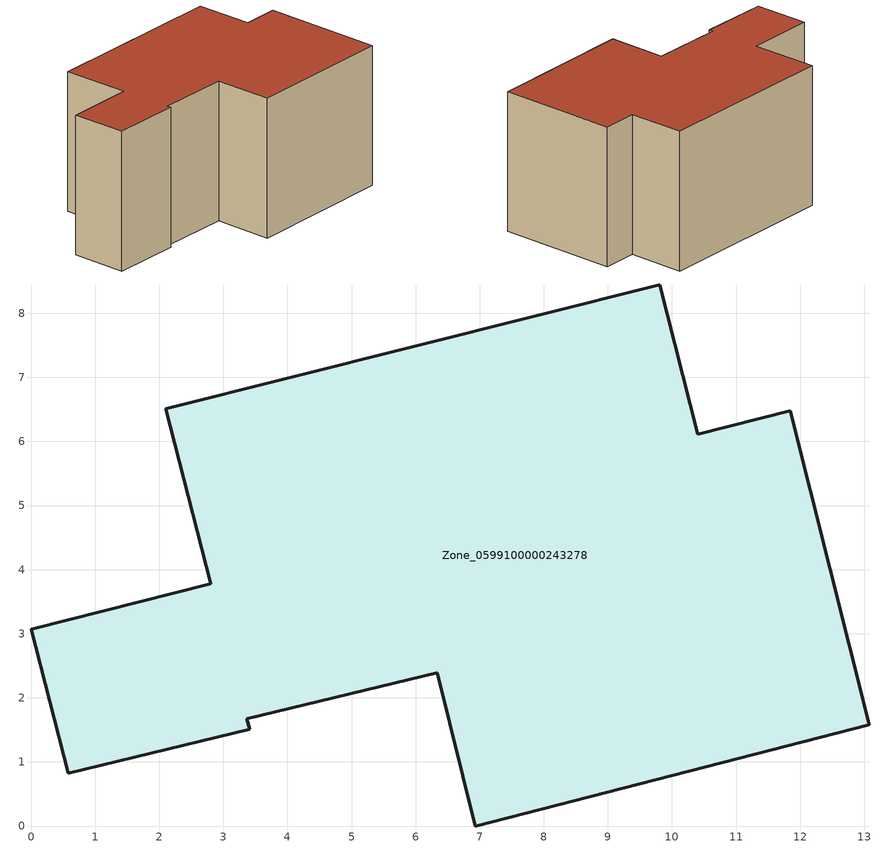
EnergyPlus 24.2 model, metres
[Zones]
Zone_0599100000243278
 floor ground (C_G): 10.4,6.11 11.85,6.48 13.08,1.58 6.93,0 6.34,2.39 3.37,1.67 3.41,1.51 0.58,0.82 0,3.07 2.8,3.78 2.1,6.51 9.81,8.44 z0
 wall outside (C_F): 3.37,1.67 6.34,2.39 6.93,0 13.08,1.58 11.85,6.48 10.4,6.11 9.81,8.44 2.1,6.51 2.8,3.78 0,3.07 0.58,0.82 3.41,1.51 3.37,1.67 z0:5.95
 roof outside (C_R): 0,3.07 0.58,0.82 3.41,1.51 3.37,1.67 6.34,2.39 6.93,0 13.08,1.58 11.85,6.48 10.4,6.11 9.81,8.44 2.1,6.51 2.8,3.78 z5.95
[BUILDING]
Pand.0599100000243278: North Axis=0; Terrain=City; Loads Convergence Tolerance Value=0.04; Temperature Convergence Tolerance Value=0.4; Solar Distribution=FullExterior; Maximum Number of Warmup Days=25; Minimum Number of Warmup Days=1
[Site:Location]
Rotterdam.The.Hague.AP_ZH_NLD Design_Conditions: Latitude=51.96; Longitude=4.45; Time Zone=1; Elevation=-4.5
[SITE:GROUNDTEMPERATURE:BUILDINGSURFACE]
18, 18, 18, 18, 18, 18, 18, 18, 18, 18, 18, 18
[MATERIAL] Thermal Absorptance=0.9; Solar Absorptance=0.7; Visible Absorptance=0.7
Name | Roughness | Thickness | Conductivity | Density | Specific Heat
G.TC.1965-1974 | MediumSmooth | 0.15 | 0.882353 | 540 | 1210
F.TC.1965-1974 | Rough | 0.3 | 0.697674 | 1920 | 840
R.TC.1965-1974 | MediumRough | 0.2 | 0.232558 | 1500 | 1000
[CONSTRUCTION]
C_G: G.TC.1965-1974
C_F: F.TC.1965-1974
C_R: R.TC.1965-1974
[ZONE]
Zone_0599100000243278: Type=1; Multiplier=1; Ceiling Height=Autocalculate; Volume=Autocalculate; Floor Area=autocalculate; Part of Total Floor Area=Yes
[ZONEINFILTRATION:DESIGNFLOWRATE]
Infil_Zone_0599100000243278: Zone or ZoneList or Space or SpaceList=Zone_0599100000243278; Schedule=AlwaysOn; Design Flow Rate Calculation Method=Flow/Area; Flow Rate per Floor Area=0.003; Constant Term Coefficient=1; Temperature Term Coefficient=0; Velocity Term Coefficient=0; Velocity Squared Term Coefficient=0
[HVACTEMPLATE:ZONE:IDEALLOADSAIRSYSTEM]
Zone_0599100000243278: Maximum Heating Supply Air Temperature=50; Minimum Cooling Supply Air Temperature=13; Maximum Heating Supply Air Humidity Ratio=0.0156; Minimum Cooling Supply Air Humidity Ratio=0.0077; Heating Limit=NoLimit; Cooling Limit=NoLimit; Dehumidification Control Type=ConstantSensibleHeatRatio; Cooling Sensible Heat Ratio=0.7; Dehumidification Setpoint=60; Humidification Control Type=None; Humidification Setpoint=30; Outdoor Air Method=None; Outdoor Air Flow Rate per Person=0.00944; Outdoor Air Flow Rate per Zone Floor Area=0; Outdoor Air Flow Rate per Zone=0; Demand Controlled Ventilation Type=None; Outdoor Air Economizer Type=NoEconomizer; Heat Recovery Type=None; Sensible Heat Recovery Effectiveness=0.7; Latent Heat Recovery Effectiveness=0.65
[ZONECONTROL:THERMOSTAT]
ThermostatControl_Zone_0599100000243278: Zone or ZoneList=Zone_0599100000243278; Control Type Schedule=DualSetpointControlType; Control 1=Thermostat_Zone_0599100000243278; Temperature Difference Between Cutout And Setpoint=0
[THERMOSTATSETPOINT:DUALSETPOINT]
Thermostat_Zone_0599100000243278: Heating Setpoint Temperature Schedule=HeatingSetpoint_Zone_0599100000243278; Cooling Setpoint Temperature Schedule=CoolingSetpoint_Zone_0599100000243278
[SCHEDULE:COMPACT]
HeatingSetpoint_Zone_0599100000243278: Through: 12/31, For: AllDays, Until: 24:00, 21
CoolingSetpoint_Zone_0599100000243278: Through: 12/31, For: AllDays, Until: 24:00, 24
DualSetpointControlType: Through: 12/31, For: AllDays, Until: 24:00, 4
AlwaysOn: Through: 12/31, For: AllDays, Until: 24:00, 1
